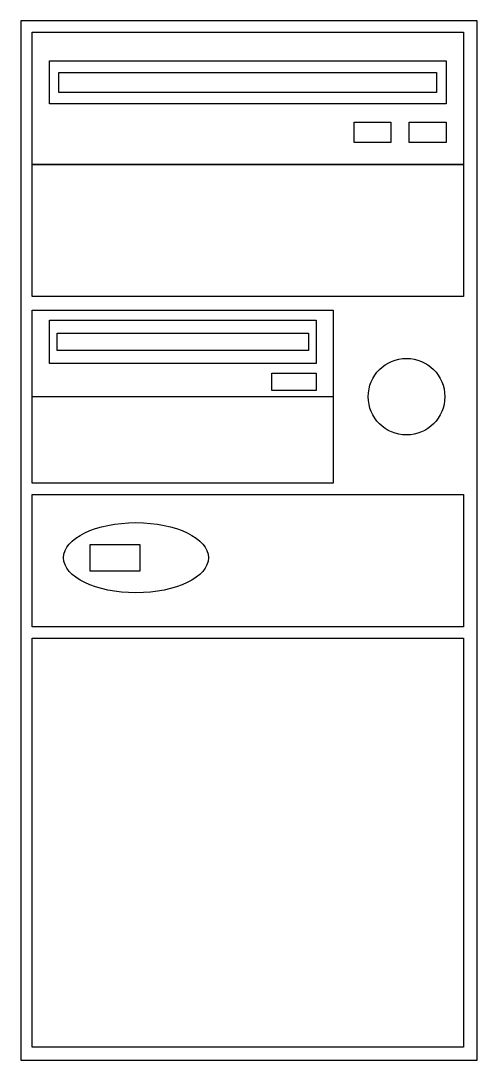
# Model space of a CAD drawing. Extents: x 17.346 to 17.526, y 27.275 to 27.685.
import ezdxf

# ---------------------------------------------------------------- set-up
doc = ezdxf.new("R2010")
doc.units = 0
doc.header["$MEASUREMENT"] = 0
doc.layers.add('E-ESCRITORIO', color=1, linetype='CONTINUOUS')

msp = doc.modelspace()

# ---------------------------------------------------------------- linework, layer by layer
at = {"layer": 'E-ESCRITORIO'}
msp.add_line((17.46947, 27.53646), (17.35079, 27.53646), dxfattribs=at)
for points in [[(17.52626, 27.27473), (17.52626, 27.68473), (17.34626, 27.68473), (17.34626, 27.27473)], [(17.35079, 27.6802), (17.52088, 27.6802), (17.52088, 27.62809), (17.35079, 27.62809)], [(17.35753, 27.66893), (17.51402, 27.66893), (17.51402, 27.65191), (17.35753, 27.65191)], [(17.36129, 27.66438), (17.51025, 27.66438), (17.51025, 27.65646), (17.36129, 27.65646)], [(17.47769, 27.64469), (17.49226, 27.64469), (17.49226, 27.6367), (17.47769, 27.6367)], [(17.4994, 27.64469), (17.51397, 27.64469), (17.51397, 27.6367), (17.4994, 27.6367)], [(17.35079, 27.62809), (17.52088, 27.62809), (17.52088, 27.57597), (17.35079, 27.57597)], [(17.35079, 27.57055), (17.46947, 27.57055), (17.46947, 27.50237), (17.35079, 27.50237)], [(17.35753, 27.56664), (17.46273, 27.56664), (17.46273, 27.54961), (17.35753, 27.54961)], [(17.36058, 27.56153), (17.45968, 27.56153), (17.45968, 27.55472), (17.36058, 27.55472)], [(17.44523, 27.54577), (17.46273, 27.54577), (17.46273, 27.53896), (17.44523, 27.53896)], [(17.35079, 27.49784), (17.52088, 27.49784), (17.52088, 27.44572), (17.35079, 27.44572)], [(17.37366, 27.47821), (17.39321, 27.47821), (17.39321, 27.46767), (17.37366, 27.46767)], [(17.35079, 27.4412), (17.52088, 27.4412), (17.52088, 27.27992), (17.35079, 27.27992)]]:
    msp.add_lwpolyline(points, close=True, dxfattribs=at)
msp.add_circle((17.49839, 27.53646), 0.0151, dxfattribs=at)
msp.add_ellipse((17.39169, 27.47294), major_axis=(-0.02857, 0), ratio=0.483869, dxfattribs=at)

doc.saveas('drawing.dxf')
